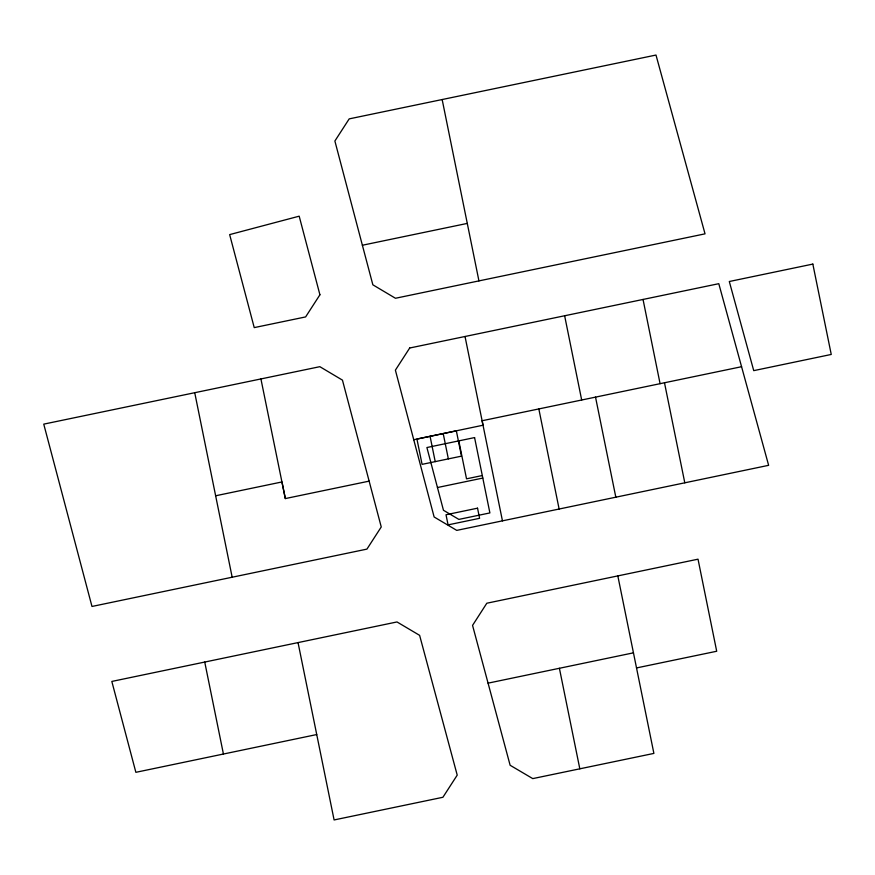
<?xml version="1.0" encoding="UTF-8"?>
<svg xmlns="http://www.w3.org/2000/svg" width="875" height="875" viewBox="0 0 875 875"><rect width="100%" height="100%" fill="white"/><g stroke="black" fill="none" stroke-linecap="round" stroke-linejoin="round"><path stroke-width="1.31" d="M413.733 439.731L483.022 425.228L465.03 336.503M362.381 245.241L372.859 284.812L395.467 298.266L705.031 233.844L655.998 55.048L349.191 118.88L334.884 141.017L362.381 245.241L467.283 223.409M194.731 392.711L43.75 424.134L91.984 606.462L366.931 549.117L381.248 526.969L342.453 380.133L319.845 366.68L194.731 392.711L232.17 577.248M741.573 366.712L482.114 420.744L502.458 520.866M215.644 495.775L281.969 481.95L285.327 498.575L369.152 481.13M482.289 475.541L466.528 478.833L458.806 440.88M437.456 487.528L482.803 478.067M316.717 734.552L135.866 772.319L111.825 681.439L396.998 621.95L419.617 635.348L457.22 775.13L442.914 797.278L334.097 819.952L298.036 642.589M488.064 683.156L633.445 652.837M636.519 667.931L716.702 651.252L698.02 559.18L486.817 603.225L472.555 625.384L510.125 765.264L532.766 778.608L653.888 753.408L617.827 575.903M664.486 382.758L684.797 482.814M595.525 397.13L615.825 497.208M559.398 668.281L579.819 768.819M443.209 433.584L448.35 458.883M430.073 436.319L435.214 461.628M260.925 378.963L285.327 498.575M204.739 662.069L223.431 754.053M643.037 299.447L660.078 383.677M564.638 315.766L581.678 400.006M538.825 408.909L559.125 509.031M442.159 99.531L478.942 280.897M319.922 294.787L305.616 316.925L254.231 327.611L229.655 234.609L299.184 216.18L319.922 294.787M409.697 348.009L395.391 370.158L434.131 516.983L456.75 530.381L768.633 465.325L718.791 283.686L409.697 348.009M812.842 264.086L729.302 281.509L753.736 370.639L831.25 354.452L812.842 264.086M456.345 430.85L416.938 439.064L422.078 464.363L461.486 456.148L456.345 430.85M474.578 437.587L426.902 447.53L443.461 510.267L458.872 519.4L489.891 512.925L474.578 437.587M477.542 508.178L446.02 514.752L448.077 524.88L479.598 518.306L477.542 508.178"/></g></svg>
